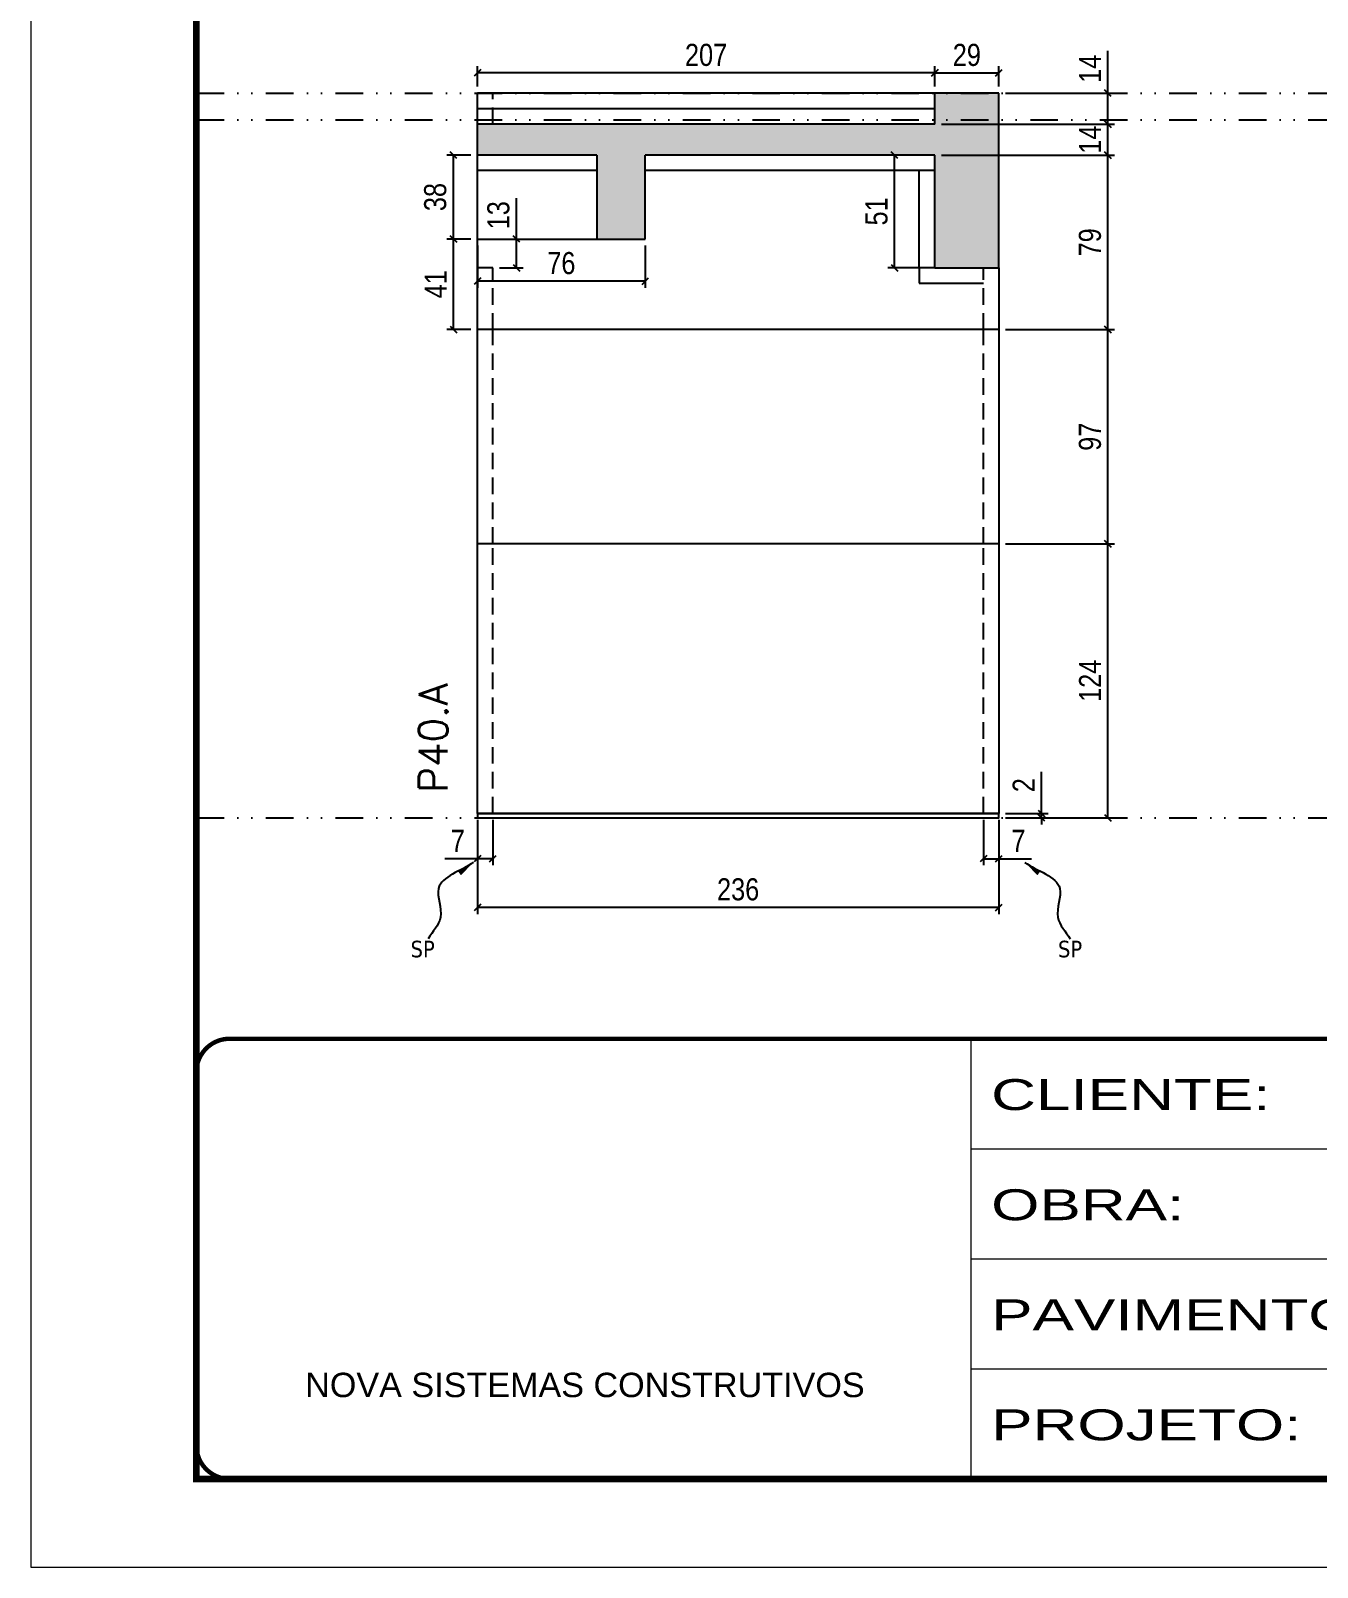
# Model space of a CAD drawing. Extents: x 14400 to 24104, y -21631 to 6985.
# Drawn here: x 19168 to 19751, y -4402 to -3707 of the extents above; entities that cross this region are included whole.
import ezdxf

# ---------------------------------------------------------------- set-up
doc = ezdxf.new("R2010")
doc.units = 0
for name, pattern in [('CONTINUO', [0]), ('DASHED', [0.75, 0.5, -0.25]), ('DIVIDE2', [0.625, 0.25, -0.125, 0, -0.125, 0, -0.125]), ('HIDDEN', [0.375, 0.25, -0.125])]:
    doc.linetypes.add(name, pattern=pattern)
for name, color, linetype in [('COTA', 241, 'Continuous'), ('Nível', 160, 'Continuous'), ('Painéis', 200, 'Continuous'), ('SARR_2.2x7', 40, 'Continuous'), ('texto', 7, 'Continuous')]:
    doc.layers.add(name, color=color, linetype=linetype)
for name, color, linetype, lineweight in [('Folhas', 255, 'Continuous', 9), ('SARRAFO DE PRESSAO', 251, 'DASHED', 9), ('Texto Seção', 7, 'Continuous', 15)]:
    doc.layers.add(name, color=color, linetype=linetype, lineweight=lineweight)
doc.styles.add('ARIAL', font='arial.ttf')
doc.styles.add('COTA TECNICA', font='techl___.ttf', dxfattribs={"height": 10})
doc.styles.add('COTA TECNICA-50', font='techl___.ttf', dxfattribs={"height": 10})
doc.styles.add('REGUA-120', font='ROMANS.shx', dxfattribs={"height": 15})
doc.styles.get("Standard").update_dxf_attribs({"font": 'arial.ttf'})
doc.styles.add('Tecnologia', font='')
doc.styles.get('Tecnologia').set_extended_font_data('Forgotten Futurist')
doc.dimstyles.new('COTA PAINEL-50', dxfattribs={"dimtxt": 10, "dimasz": 3, "dimexe": 3, "dimexo": 3, "dimgap": 3, "dimtad": 1, "dimdec": 1, "dimzin": 12, "dimdsep": 46, "dimtxsty": 'COTA TECNICA-50', "dimblk1": 'OBLIQUE', "dimblk2": 'OBLIQUE', "dimsah": 1, "dimcen": 0.9, "dimclrd": 4, "dimclre": 4, "dimclrt": 240, "dimadec": 1, "dimazin": 3, "dimtfac": 1, "dimtdec": 1, "dimtmove": 0, "dimatfit": 3, "dimfxl": 1, "dimtolj": 1, "dimtzin": 12, "dimarcsym": 0})
doc.dimstyles.new('PAINEL', dxfattribs={"dimtxt": 10, "dimasz": 3, "dimexe": 3, "dimexo": 3, "dimgap": 3, "dimtad": 1, "dimdec": 1, "dimzin": 12, "dimdsep": 46, "dimtxsty": 'COTA TECNICA', "dimblk1": 'OBLIQUE', "dimblk2": 'OBLIQUE', "dimsah": 1, "dimcen": 0.9, "dimclrd": 4, "dimclre": 4, "dimclrt": 240, "dimadec": 1, "dimazin": 3, "dimtfac": 1, "dimtdec": 1, "dimtmove": 0, "dimatfit": 3, "dimfxl": 1, "dimtolj": 1, "dimtzin": 12, "dimarcsym": 0})
doc.dimstyles.get("Standard").update_dxf_attribs({"dimtxt": 0.18, "dimasz": 0.18, "dimexe": 0.18, "dimexo": 0.0625, "dimgap": 0.09, "dimtad": 0, "dimtih": 1, "dimtoh": 1, "dimdec": 4, "dimzin": 0, "dimdsep": 46, "dimtxsty": 'Standard', "dimcen": 0.09, "dimadec": 0, "dimazin": 0, "dimtfac": 1, "dimtdec": 4, "dimtofl": 0, "dimtmove": 0, "dimatfit": 3, "dimfxl": 1, "dimtolj": 1, "dimtzin": 0, "dimarcsym": 0})

# ---------------------------------------------------------------- blocks, each defined once
blk = doc.blocks.new('9999999999')
at = {"color": 30, "linetype": 'CONTINUO'}
for p, q in [((98564.56, 34230.21), (98564.56, 34429.45)), ((98564.56, 34379.64), (99583.98, 34379.64)), ((98564.56, 34329.83), (99487.98, 34329.83)), ((98564.56, 34280.02), (99487.98, 34280.02))]:
    blk.add_line(p, q, dxfattribs=at)
at = {"color": 30, "linetype": 'CONTINUO', "const_width": 2}
blk.add_lwpolyline([(99583.98, 34230.21), (99583.98, 34414.45, 0.414214), (99568.98, 34429.45), (98228.98, 34429.45, 0.414214), (98213.98, 34414.45), (98213.98, 34245.21, 0.414214), (98228.98, 34230.21), (99583.98, 34230.21)], format="xyb", dxfattribs=at)
at = {"layer": 'Folhas'}
blk.add_lwpolyline([(98138.98, 34190.21), (99623.98, 34190.21), (99623.98, 35240.21), (98138.98, 35240.21)], close=True, dxfattribs=at)
at = {"layer": 'Folhas', "color": 30, "const_width": 3}
blk.add_lwpolyline([(98213.98, 34230.21), (99583.98, 34230.21), (99583.98, 35200.21), (98213.98, 35200.21)], close=True, dxfattribs=at)
at = {"color": 7, "linetype": 'Continuous', "ltscale": 5, "style": 'ARIAL'}
blk.add_text('NOVA SISTEMAS CONSTRUTIVOS', height=11.0592, dxfattribs=at).set_placement((98263.19, 34267.21))
at = {"layer": 'Folhas', "color": 7, "style": 'Tecnologia', "width": 1.5}
for s, p in [('CLIENTE:', (98573.65, 34397.17)), ('OBRA:', (98573.65, 34347.31)), ('PAVIMENTO:', (98573.65, 34297.5)), ('PROJETO:', (98573.65, 34247.69))]:
    blk.add_text(s, height=14, dxfattribs=at).set_placement(p)
blk = doc.blocks.new('_Oblique')
at = {"color": 0, "linetype": 'ByBlock', "lineweight": -2}
blk.add_line((-0.5, -0.5), (0.5, 0.5), dxfattribs=at)
blk = doc.blocks.new('*D2014')
at = {"layer": 'COTA', "color": 4, "lineweight": -2, "transparency": 16777216}
for p, q in [((19370.62, -4064.17), (19370.62, -4106.84)), ((19606.62, -4064.17), (19606.62, -4106.84)), ((19606.62, -4103.84), (19370.62, -4103.84))]:
    blk.add_line(p, q, dxfattribs=at)
at = {"layer": 'Defpoints', "color": 0, "transparency": 16777216}
for p in [(19370.62, -4061.17), (19606.62, -4061.17), (19370.62, -4103.84)]:
    blk.add_point(p, dxfattribs=at)
at = {"layer": 'COTA', "color": 4, "lineweight": -2, "transparency": 16777216, "xscale": 3, "yscale": 3, "zscale": 3, "rotation": 180}
blk.add_blockref('_Oblique', (19370.62, -4103.84), dxfattribs=at)
at = {"layer": 'COTA', "color": 4, "lineweight": -2, "transparency": 16777216, "xscale": 3, "yscale": 3, "zscale": 3}
blk.add_blockref('_Oblique', (19606.62, -4103.84), dxfattribs=at)
at = {"layer": 'COTA', "color": 240, "transparency": 16777216, "insert": (19488.62, -4095.62), "char_height": 10, "attachment_point": 5, "style": 'COTA TECNICA'}
blk.add_mtext('\\A1;236', dxfattribs=at)
blk = doc.blocks.new('*D2015')
at = {"layer": 'COTA', "color": 4, "lineweight": -2, "transparency": 16777216}
for p, q in [((19599.62, -4064.17), (19599.62, -4084.68)), ((19606.62, -4066.17), (19606.62, -4084.68)), ((19599.62, -4081.68), (19606.62, -4081.68)), ((19606.62, -4081.68), (19621.35, -4081.68))]:
    blk.add_line(p, q, dxfattribs=at)
at = {"layer": 'Defpoints', "color": 0, "transparency": 16777216}
for p in [(19599.62, -4061.17), (19606.62, -4063.17), (19606.62, -4081.68)]:
    blk.add_point(p, dxfattribs=at)
at = {"layer": 'COTA', "color": 4, "lineweight": -2, "transparency": 16777216, "xscale": 3, "yscale": 3, "zscale": 3, "rotation": 180}
blk.add_blockref('_Oblique', (19599.62, -4081.68), dxfattribs=at)
at = {"layer": 'COTA', "color": 4, "lineweight": -2, "transparency": 16777216, "xscale": 3, "yscale": 3, "zscale": 3}
blk.add_blockref('_Oblique', (19606.62, -4081.68), dxfattribs=at)
at = {"layer": 'COTA', "color": 240, "transparency": 16777216, "insert": (19615.48, -4073.6), "char_height": 10, "attachment_point": 5, "style": 'COTA TECNICA-50'}
blk.add_mtext('\\A1;7', dxfattribs=at)
blk = doc.blocks.new('*D2016')
at = {"layer": 'COTA', "color": 4, "lineweight": -2, "transparency": 16777216}
for p, q in [((19370.62, -4066.17), (19370.62, -4084.68)), ((19377.62, -4064.17), (19377.62, -4084.68)), ((19370.62, -4081.68), (19355.89, -4081.68)), ((19377.62, -4081.68), (19370.62, -4081.68))]:
    blk.add_line(p, q, dxfattribs=at)
at = {"layer": 'Defpoints', "color": 0, "transparency": 16777216}
for p in [(19377.62, -4061.17), (19370.62, -4063.17), (19370.62, -4081.68)]:
    blk.add_point(p, dxfattribs=at)
at = {"layer": 'COTA', "color": 4, "lineweight": -2, "transparency": 16777216, "xscale": 3, "yscale": 3, "zscale": 3, "rotation": 180}
blk.add_blockref('_Oblique', (19370.62, -4081.68), dxfattribs=at)
at = {"layer": 'COTA', "color": 4, "lineweight": -2, "transparency": 16777216, "xscale": 3, "yscale": 3, "zscale": 3}
blk.add_blockref('_Oblique', (19377.62, -4081.68), dxfattribs=at)
at = {"layer": 'COTA', "color": 240, "transparency": 16777216, "insert": (19361.75, -4073.6), "char_height": 10, "attachment_point": 5, "style": 'COTA TECNICA-50'}
blk.add_mtext('\\A1;7', dxfattribs=at)
blk = doc.blocks.new('*D2044')
at = {"layer": 'COTA', "color": 4, "linetype": 'ByBlock', "lineweight": -2, "transparency": 16777216}
for p, q in [((19609.62, -3939.17), (19658.98, -3939.17)), ((19655.98, -4063.17), (19655.98, -3939.17)), ((19609.62, -4063.17), (19658.98, -4063.17))]:
    blk.add_line(p, q, dxfattribs=at)
at = {"layer": 'Defpoints', "color": 0, "linetype": 'ByBlock', "transparency": 16777216}
for p in [(19606.62, -3939.17), (19655.98, -3939.17), (19606.62, -4063.17)]:
    blk.add_point(p, dxfattribs=at)
at = {"layer": 'COTA', "color": 4, "linetype": 'ByBlock', "lineweight": -2, "transparency": 16777216, "xscale": 3, "yscale": 3, "zscale": 3}
for p, rotation in [((19655.98, -3939.17), 90), ((19655.98, -4063.17), 270)]:
    blk.add_blockref('_Oblique', p, dxfattribs=dict(at, rotation=rotation))
at = {"layer": 'COTA', "color": 240, "linetype": 'ByBlock', "transparency": 16777216, "insert": (19647.91, -4001.17), "char_height": 10, "attachment_point": 5, "rotation": 90, "style": 'COTA TECNICA'}
blk.add_mtext('\\A1;124', dxfattribs=at)
blk = doc.blocks.new('*D2017')
at = {"layer": 'COTA', "color": 4, "lineweight": -2, "transparency": 16777216}
for p, q in [((19625.87, -4061.17), (19625.87, -4042.36)), ((19609.62, -4061.17), (19628.87, -4061.17)), ((19625.87, -4063.17), (19625.87, -4061.17)), ((19609.62, -4063.17), (19628.87, -4063.17)), ((19625.87, -4063.17), (19625.87, -4066.17))]:
    blk.add_line(p, q, dxfattribs=at)
at = {"layer": 'Defpoints', "color": 0, "transparency": 16777216}
for p in [(19606.62, -4061.17), (19606.62, -4063.17), (19625.87, -4063.17)]:
    blk.add_point(p, dxfattribs=at)
at = {"layer": 'COTA', "color": 4, "lineweight": -2, "transparency": 16777216, "xscale": 3, "yscale": 3, "zscale": 3}
for p, rotation in [((19625.87, -4061.17), 270), ((19625.87, -4063.17), 90)]:
    blk.add_blockref('_Oblique', p, dxfattribs=dict(at, rotation=rotation))
at = {"layer": 'COTA', "color": 240, "transparency": 16777216, "insert": (19617.87, -4048.42), "char_height": 10, "attachment_point": 5, "rotation": 90, "style": 'COTA TECNICA-50'}
blk.add_mtext('\\A1;2', dxfattribs=at)
blk = doc.blocks.new('*D2045')
at = {"layer": 'COTA', "color": 4, "linetype": 'ByBlock', "lineweight": -2, "transparency": 16777216}
for p, q in [((19609.62, -3939.17), (19658.98, -3939.17)), ((19655.98, -4063.17), (19655.98, -3939.17)), ((19609.62, -4063.17), (19658.98, -4063.17))]:
    blk.add_line(p, q, dxfattribs=at)
at = {"layer": 'Defpoints', "color": 0, "linetype": 'ByBlock', "transparency": 16777216}
for p in [(19606.62, -3939.17), (19655.98, -3939.17), (19606.62, -4063.17)]:
    blk.add_point(p, dxfattribs=at)
at = {"layer": 'COTA', "color": 4, "linetype": 'ByBlock', "lineweight": -2, "transparency": 16777216, "xscale": 3, "yscale": 3, "zscale": 3}
for p, rotation in [((19655.98, -3939.17), 90), ((19655.98, -4063.17), 270)]:
    blk.add_blockref('_Oblique', p, dxfattribs=dict(at, rotation=rotation))
at = {"layer": 'COTA', "color": 240, "linetype": 'ByBlock', "transparency": 16777216, "insert": (19647.91, -4001.17), "char_height": 10, "attachment_point": 5, "rotation": 90, "style": 'COTA TECNICA'}
blk.add_mtext('\\A1;124', dxfattribs=at)
blk = doc.blocks.new('*D2046')
at = {"layer": 'COTA', "color": 4, "lineweight": -2, "transparency": 16777216}
for p, q in [((19609.62, -3842.17), (19658.98, -3842.17)), ((19655.98, -3939.17), (19655.98, -3842.17)), ((19609.62, -3939.17), (19658.98, -3939.17))]:
    blk.add_line(p, q, dxfattribs=at)
at = {"layer": 'Defpoints', "color": 0, "transparency": 16777216}
for p in [(19606.62, -3842.17), (19655.98, -3842.17), (19606.62, -3939.17)]:
    blk.add_point(p, dxfattribs=at)
at = {"layer": 'COTA', "color": 4, "lineweight": -2, "transparency": 16777216, "xscale": 3, "yscale": 3, "zscale": 3}
for p, rotation in [((19655.98, -3842.17), 90), ((19655.98, -3939.17), 270)]:
    blk.add_blockref('_Oblique', p, dxfattribs=dict(at, rotation=rotation))
at = {"layer": 'COTA', "color": 240, "transparency": 16777216, "insert": (19647.88, -3890.67), "char_height": 10, "attachment_point": 5, "rotation": 90, "style": 'COTA TECNICA'}
blk.add_mtext('\\A1;97', dxfattribs=at)
blk = doc.blocks.new('*D2047')
at = {"layer": 'COTA', "color": 4, "lineweight": -2, "transparency": 16777216}
for p, q in [((19577.62, -3732.17), (19577.62, -3722.98)), ((19577.62, -3725.98), (19606.62, -3725.98)), ((19606.62, -3732.17), (19606.62, -3722.98))]:
    blk.add_line(p, q, dxfattribs=at)
at = {"layer": 'Defpoints', "color": 0, "transparency": 16777216}
for p in [(19606.62, -3725.98), (19577.62, -3735.17), (19606.62, -3735.17)]:
    blk.add_point(p, dxfattribs=at)
at = {"layer": 'COTA', "color": 4, "lineweight": -2, "transparency": 16777216, "xscale": 3, "yscale": 3, "zscale": 3, "rotation": 180}
blk.add_blockref('_Oblique', (19577.62, -3725.98), dxfattribs=at)
at = {"layer": 'COTA', "color": 4, "lineweight": -2, "transparency": 16777216, "xscale": 3, "yscale": 3, "zscale": 3}
blk.add_blockref('_Oblique', (19606.62, -3725.98), dxfattribs=at)
at = {"layer": 'COTA', "color": 240, "transparency": 16777216, "insert": (19592.12, -3717.89), "char_height": 10, "attachment_point": 5, "style": 'COTA TECNICA'}
blk.add_mtext('\\A1;29', dxfattribs=at)
blk = doc.blocks.new('*D2048')
at = {"layer": 'COTA', "color": 4, "lineweight": -2, "transparency": 16777216}
for p, q in [((19370.62, -3732.17), (19370.62, -3722.98)), ((19577.62, -3725.98), (19370.62, -3725.98)), ((19577.62, -3732.17), (19577.62, -3722.98))]:
    blk.add_line(p, q, dxfattribs=at)
at = {"layer": 'Defpoints', "color": 0, "transparency": 16777216}
for p in [(19370.62, -3725.98), (19370.62, -3735.17), (19577.62, -3735.17)]:
    blk.add_point(p, dxfattribs=at)
at = {"layer": 'COTA', "color": 4, "lineweight": -2, "transparency": 16777216, "xscale": 3, "yscale": 3, "zscale": 3, "rotation": 180}
blk.add_blockref('_Oblique', (19370.62, -3725.98), dxfattribs=at)
at = {"layer": 'COTA', "color": 4, "lineweight": -2, "transparency": 16777216, "xscale": 3, "yscale": 3, "zscale": 3}
blk.add_blockref('_Oblique', (19577.62, -3725.98), dxfattribs=at)
at = {"layer": 'COTA', "color": 240, "transparency": 16777216, "insert": (19474.12, -3717.88), "char_height": 10, "attachment_point": 5, "style": 'COTA TECNICA'}
blk.add_mtext('\\A1;207', dxfattribs=at)
blk = doc.blocks.new('*D2062')
at = {"layer": 'COTA', "color": 4, "lineweight": -2, "transparency": 16777216}
for p, q in [((19574.62, -3763.17), (19556.41, -3763.17)), ((19559.41, -3814.17), (19559.41, -3763.17)), ((19574.62, -3814.17), (19556.41, -3814.17))]:
    blk.add_line(p, q, dxfattribs=at)
at = {"layer": 'Defpoints', "color": 0, "transparency": 16777216}
for p in [(19559.41, -3763.17), (19577.62, -3763.17), (19577.62, -3814.17)]:
    blk.add_point(p, dxfattribs=at)
at = {"layer": 'COTA', "color": 4, "lineweight": -2, "transparency": 16777216, "xscale": 3, "yscale": 3, "zscale": 3}
for p, rotation in [((19559.41, -3763.17), 90), ((19559.41, -3814.17), 270)]:
    blk.add_blockref('_Oblique', p, dxfattribs=dict(at, rotation=rotation))
at = {"layer": 'COTA', "color": 240, "transparency": 16777216, "insert": (19551.3, -3788.67), "char_height": 10, "attachment_point": 5, "rotation": 90, "style": 'COTA TECNICA'}
blk.add_mtext('\\A1;51', dxfattribs=at)
blk = doc.blocks.new('*D2063')
at = {"layer": 'COTA', "color": 4, "lineweight": -2, "transparency": 16777216}
for p, q in [((19580.62, -3763.17), (19658.98, -3763.17)), ((19655.98, -3842.17), (19655.98, -3763.17)), ((19609.62, -3842.17), (19658.98, -3842.17))]:
    blk.add_line(p, q, dxfattribs=at)
at = {"layer": 'Defpoints', "color": 0, "transparency": 16777216}
for p in [(19577.62, -3763.17), (19655.98, -3763.17), (19606.62, -3842.17)]:
    blk.add_point(p, dxfattribs=at)
at = {"layer": 'COTA', "color": 4, "lineweight": -2, "transparency": 16777216, "xscale": 3, "yscale": 3, "zscale": 3}
for p, rotation in [((19655.98, -3763.17), 90), ((19655.98, -3842.17), 270)]:
    blk.add_blockref('_Oblique', p, dxfattribs=dict(at, rotation=rotation))
at = {"layer": 'COTA', "color": 240, "transparency": 16777216, "insert": (19647.88, -3802.67), "char_height": 10, "attachment_point": 5, "rotation": 90, "style": 'COTA TECNICA'}
blk.add_mtext('\\A1;79', dxfattribs=at)
blk = doc.blocks.new('*D2049')
at = {"layer": 'COTA', "color": 4, "lineweight": -2, "transparency": 16777216}
for p, q in [((19580.62, -3749.17), (19658.98, -3749.17)), ((19655.98, -3763.17), (19655.98, -3749.17)), ((19580.62, -3763.17), (19658.98, -3763.17))]:
    blk.add_line(p, q, dxfattribs=at)
at = {"layer": 'Defpoints', "color": 0, "transparency": 16777216}
for p in [(19577.62, -3749.17), (19655.98, -3749.17), (19577.62, -3763.17)]:
    blk.add_point(p, dxfattribs=at)
at = {"layer": 'COTA', "color": 4, "lineweight": -2, "transparency": 16777216, "xscale": 3, "yscale": 3, "zscale": 3}
for p, rotation in [((19655.98, -3749.17), 90), ((19655.98, -3763.17), 270)]:
    blk.add_blockref('_Oblique', p, dxfattribs=dict(at, rotation=rotation))
at = {"layer": 'COTA', "color": 240, "transparency": 16777216, "insert": (19647.91, -3756.17), "char_height": 10, "attachment_point": 5, "rotation": 90, "style": 'COTA TECNICA'}
blk.add_mtext('\\A1;14', dxfattribs=at)
blk = doc.blocks.new('*D2050')
at = {"layer": 'COTA', "color": 4, "lineweight": -2, "transparency": 16777216}
for p, q in [((19655.98, -3735.17), (19655.98, -3716.05)), ((19609.62, -3735.17), (19658.98, -3735.17)), ((19655.98, -3749.17), (19655.98, -3735.17)), ((19580.62, -3749.17), (19658.98, -3749.17))]:
    blk.add_line(p, q, dxfattribs=at)
at = {"layer": 'Defpoints', "color": 0, "transparency": 16777216}
for p in [(19606.62, -3735.17), (19655.98, -3735.17), (19577.62, -3749.17)]:
    blk.add_point(p, dxfattribs=at)
at = {"layer": 'COTA', "color": 4, "lineweight": -2, "transparency": 16777216, "xscale": 3, "yscale": 3, "zscale": 3}
for p, rotation in [((19655.98, -3735.17), 90), ((19655.98, -3749.17), 270)]:
    blk.add_blockref('_Oblique', p, dxfattribs=dict(at, rotation=rotation))
at = {"layer": 'COTA', "color": 240, "transparency": 16777216, "insert": (19647.91, -3724.11), "char_height": 10, "attachment_point": 5, "rotation": 90, "style": 'COTA TECNICA'}
blk.add_mtext('\\A1;14', dxfattribs=at)
blk = doc.blocks.new('*D2064')
at = {"layer": 'COTA', "color": 4, "lineweight": -2, "transparency": 16777216}
for p, q in [((19367.62, -3801.17), (19356.81, -3801.17)), ((19359.81, -3842.17), (19359.81, -3801.17)), ((19367.62, -3842.17), (19356.81, -3842.17))]:
    blk.add_line(p, q, dxfattribs=at)
at = {"layer": 'Defpoints', "color": 0, "transparency": 16777216}
for p in [(19359.81, -3801.17), (19370.62, -3801.17), (19370.62, -3842.17)]:
    blk.add_point(p, dxfattribs=at)
at = {"layer": 'COTA', "color": 4, "lineweight": -2, "transparency": 16777216, "xscale": 3, "yscale": 3, "zscale": 3}
for p, rotation in [((19359.81, -3801.17), 90), ((19359.81, -3842.17), 270)]:
    blk.add_blockref('_Oblique', p, dxfattribs=dict(at, rotation=rotation))
at = {"layer": 'COTA', "color": 240, "transparency": 16777216, "insert": (19351.74, -3821.67), "char_height": 10, "attachment_point": 5, "rotation": 90, "style": 'COTA TECNICA'}
blk.add_mtext('\\A1;41', dxfattribs=at)
blk = doc.blocks.new('*D2065')
at = {"layer": 'COTA', "color": 4, "lineweight": -2, "transparency": 16777216}
for p, q in [((19367.62, -3763.17), (19356.81, -3763.17)), ((19359.81, -3801.17), (19359.81, -3763.17)), ((19367.62, -3801.17), (19356.81, -3801.17))]:
    blk.add_line(p, q, dxfattribs=at)
at = {"layer": 'Defpoints', "color": 0, "transparency": 16777216}
for p in [(19359.81, -3763.17), (19370.62, -3763.17), (19370.62, -3801.17)]:
    blk.add_point(p, dxfattribs=at)
at = {"layer": 'COTA', "color": 4, "lineweight": -2, "transparency": 16777216, "xscale": 3, "yscale": 3, "zscale": 3}
for p, rotation in [((19359.81, -3763.17), 90), ((19359.81, -3801.17), 270)]:
    blk.add_blockref('_Oblique', p, dxfattribs=dict(at, rotation=rotation))
at = {"layer": 'COTA', "color": 240, "transparency": 16777216, "insert": (19351.57, -3782.17), "char_height": 10, "attachment_point": 5, "rotation": 90, "style": 'COTA TECNICA'}
blk.add_mtext('\\A1;38', dxfattribs=at)
blk = doc.blocks.new('*D2066')
at = {"layer": 'COTA', "color": 4, "lineweight": -2, "transparency": 16777216}
for p, q in [((19370.62, -3804.17), (19370.62, -3823.24)), ((19446.62, -3804.17), (19446.62, -3823.24)), ((19446.62, -3820.24), (19370.62, -3820.24))]:
    blk.add_line(p, q, dxfattribs=at)
at = {"layer": 'Defpoints', "color": 0, "transparency": 16777216}
for p in [(19370.62, -3801.17), (19446.62, -3801.17), (19370.62, -3820.24)]:
    blk.add_point(p, dxfattribs=at)
at = {"layer": 'COTA', "color": 4, "lineweight": -2, "transparency": 16777216, "xscale": 3, "yscale": 3, "zscale": 3, "rotation": 180}
blk.add_blockref('_Oblique', (19370.62, -3820.24), dxfattribs=at)
at = {"layer": 'COTA', "color": 4, "lineweight": -2, "transparency": 16777216, "xscale": 3, "yscale": 3, "zscale": 3}
blk.add_blockref('_Oblique', (19446.62, -3820.24), dxfattribs=at)
at = {"layer": 'COTA', "color": 240, "transparency": 16777216, "insert": (19408.62, -3812.14), "char_height": 10, "attachment_point": 5, "style": 'COTA TECNICA'}
blk.add_mtext('\\A1;76', dxfattribs=at)
blk = doc.blocks.new('*D2067')
at = {"layer": 'COTA', "color": 4, "lineweight": -2, "transparency": 16777216}
for p, q in [((19388.37, -3801.17), (19388.37, -3782.65)), ((19380.62, -3801.17), (19391.37, -3801.17)), ((19388.37, -3814.17), (19388.37, -3801.17)), ((19380.62, -3814.17), (19391.37, -3814.17))]:
    blk.add_line(p, q, dxfattribs=at)
at = {"layer": 'Defpoints', "color": 0, "transparency": 16777216}
for p in [(19377.62, -3801.17), (19388.37, -3801.17), (19377.62, -3814.17)]:
    blk.add_point(p, dxfattribs=at)
at = {"layer": 'COTA', "color": 4, "lineweight": -2, "transparency": 16777216, "xscale": 3, "yscale": 3, "zscale": 3}
for p, rotation in [((19388.37, -3801.17), 90), ((19388.37, -3814.17), 270)]:
    blk.add_blockref('_Oblique', p, dxfattribs=dict(at, rotation=rotation))
at = {"layer": 'COTA', "color": 240, "transparency": 16777216, "insert": (19380.15, -3790.41), "char_height": 10, "attachment_point": 5, "rotation": 90, "style": 'COTA TECNICA'}
blk.add_mtext('\\A1;13', dxfattribs=at)

msp = doc.modelspace()

# ---------------------------------------------------------------- hatches: boundary and pattern name
at = {"layer": 'COTA'}
h = msp.add_hatch(dxfattribs=at)
h.set_pattern_fill('AR-CONC', color=256, scale=0.03)
h.set_pattern_definition([(50, (3170, 1150.575), (5.4655401, -0.4781726), [0.5715, -6.2865]), (355, (3170, 1150.575), (-1.0573026, 5.7317054), [0.4572, -5.0292175]), (100.451445, (3170.4555, 1150.535), (4.4082374, 5.2535326), [0.4857003, -5.3427073]), (46.1842, (3170, 1152.099), (8.1323712, -1.2612698), [0.85725, -9.42975]), (96.63556, (3170.678, 1151.994), (7.122124, 7.4227837), [0.7285507, -8.0140682]), (351.18415, (3170, 1152.099), (7.122124, 7.4227837), [0.685799, -7.543792]), (21, (3170.762, 1151.718), (4.5484317, -3.067956), [0.5715, -6.2865]), (326, (3170.762, 1151.718), (1.8540609, 5.525639), [0.4572, -5.0292]), (71.451445, (3171.141, 1151.4624), (6.4024926, 2.457683), [0.4857003, -5.3426981]), (37.5, (3170, 1150.5751), (0.0926581, 2.53665117), [0, -4.96824, 0, -5.1054, 0, -5.04825]), (7.5, (3170, 1150.575), (2.00458988, 3.00541724), [0, -2.91084, 0, -4.85394, 0, -1.92405]), (327.5, (3168.3007, 1150.5751), (4.06771786, -0.17186232), [0, -1.905, 0, -5.9436, 0, -7.8867]), (317.5, (3167.5387, 1150.575), (4.44387544, 0.7627947), [0, -2.4765, 0, -3.94716, 0, -5.6007])])
h.paths.add_polyline_path([(19606.62, -3747.17), (19577.62, -3747.17), (19577.62, -3749.17), (19370.62, -3749.17), (19370.62, -3763.17), (19424.62, -3763.17), (19424.62, -3801.17), (19446.62, -3801.17), (19446.62, -3763.17), (19577.62, -3763.17), (19577.62, -3814.17), (19606.62, -3814.17)])
h.paths.add_polyline_path([(19577.62, -3735.17), (19577.62, -3747.17), (19606.62, -3747.17), (19606.62, -3735.17)])

# ---------------------------------------------------------------- linework, layer by layer
for p, q in [((19606.62, -3735.17), (19577.62, -3735.17)), ((19606.62, -3814.17), (19606.62, -3735.17)), ((19370.62, -3763.17), (19370.62, -3749.17)), ((19377.62, -3814.17), (19370.62, -3814.17)), ((19577.62, -3814.17), (19570.62, -3814.17)), ((19570.62, -3814.17), (19570.62, -3821.17))]:
    msp.add_line(p, q, dxfattribs=at)
at = {"layer": 'Nível', "color": 4, "linetype": 'DIVIDE2', "ltscale": 50}
for p, q in [((19243.47, -3735.17), (20613.47, -3735.17)), ((19243.47, -3747.17), (20613.47, -3747.17)), ((19243.47, -4063.17), (20613.47, -4063.17)), ((19243.47, -4063.17), (20613.47, -4063.17))]:
    msp.add_line(p, q, dxfattribs=at)
at = {"layer": 'Painéis'}
for p, q in [((19577.62, -3735.17), (19370.62, -3735.17)), ((19370.62, -3749.17), (19370.62, -3735.17)), ((19577.62, -3749.17), (19577.62, -3735.17)), ((19577.62, -3749.17), (19370.62, -3749.17)), ((19370.62, -4061.17), (19370.62, -3763.17)), ((19424.62, -3763.17), (19370.62, -3763.17)), ((19424.62, -3763.17), (19424.62, -3801.17)), ((19577.62, -3763.17), (19446.62, -3763.17)), ((19446.62, -3801.17), (19446.62, -3763.17)), ((19577.62, -3814.17), (19577.62, -3763.17)), ((19370.62, -3801.17), (19446.62, -3801.17)), ((19577.62, -3814.17), (19606.62, -3814.17)), ((19606.62, -3814.17), (19606.62, -4061.17)), ((19606.62, -3842.17), (19370.62, -3842.17)), ((19606.62, -3939.17), (19370.62, -3939.17)), ((19370.62, -4061.17), (19606.62, -4061.17))]:
    msp.add_line(p, q, dxfattribs=at)
msp.add_lwpolyline([(19606.62, -4061.17), (19370.62, -4061.17), (19370.62, -4063.17), (19606.62, -4063.17)], close=True, dxfattribs=at)
at = {"layer": 'SARR_2.2x7', "linetype": 'HIDDEN', "ltscale": 30}
for p, q in [((19377.62, -3749.17), (19377.62, -3735.17)), ((19377.62, -3842.17), (19377.62, -3814.17)), ((19599.62, -3842.17), (19599.62, -3814.17)), ((19377.62, -3939.17), (19377.62, -3842.17)), ((19599.62, -3939.17), (19599.62, -3842.17)), ((19377.62, -4061.17), (19377.62, -3939.17)), ((19599.62, -4061.17), (19599.62, -3939.17))]:
    msp.add_line(p, q, dxfattribs=at)
at = {"layer": 'SARR_2.2x7'}
for p, q in [((19577.62, -3742.17), (19370.62, -3742.17)), ((19424.62, -3770.17), (19370.62, -3770.17)), ((19577.62, -3770.17), (19446.62, -3770.17)), ((19570.62, -3814.17), (19570.62, -3770.17)), ((19570.62, -3821.17), (19599.62, -3821.17))]:
    msp.add_line(p, q, dxfattribs=at)

# ---------------------------------------------------------------- block references
at = {"layer": 'SARRAFO DE PRESSAO', "color": 6, "linetype": 'ByBlock'}
msp.add_blockref('9999999999', (-78970.51, -38592.65), dxfattribs=at)

# ---------------------------------------------------------------- texts
at = {"layer": 'texto', "color": 0, "char_height": 7.5, "attachment_point": 5}
for insert in [(19345.84, -4122.66), (19638.86, -4122.66)]:
    msp.add_mtext('{\\fTahoma|b0|i0|c0|p34;\\C4;SP}', dxfattribs=dict(at, insert=insert))
at = {"layer": 'Texto Seção', "insert": (19357.15, -4051.91), "char_height": 13, "width": 285.3299, "attachment_point": 7, "rotation": 90, "style": 'REGUA-120'}
msp.add_mtext('\\pt26;P40.A', dxfattribs=at)

# ---------------------------------------------------------------- dimensions: what is measured, and where the dimension line sits
at = {"layer": 'COTA'}
for base, p1, p2, angle, dimstyle, picture, middle in [((19370.62, -3725.98), (19577.62, -3735.17), (19370.62, -3735.17), 180, 'PAINEL', '*D2048', (19474.12, -3717.88)), ((19606.62, -3725.98), (19577.62, -3735.17), (19606.62, -3735.17), 180, 'PAINEL', '*D2047', (19592.12, -3717.89)), ((19655.98, -3735.17), (19577.62, -3749.17), (19606.62, -3735.17), 90, 'PAINEL', '*D2050', (19647.91, -3724.11)), ((19559.41, -3763.17), (19577.62, -3814.17), (19577.62, -3763.17), 90, 'PAINEL', '*D2062', (19551.3, -3788.67)), ((19655.98, -3763.17), (19606.62, -3842.17), (19577.62, -3763.17), 90, 'PAINEL', '*D2063', (19647.88, -3802.67)), ((19388.37, -3801.17), (19377.62, -3814.17), (19377.62, -3801.17), 90, 'PAINEL', '*D2067', (19380.15, -3790.41)), ((19359.81, -3801.17), (19370.62, -3842.17), (19370.62, -3801.17), 90, 'PAINEL', '*D2064', (19351.74, -3821.67)), ((19655.98, -3842.17), (19606.62, -3939.17), (19606.62, -3842.17), 90, 'PAINEL', '*D2046', (19647.88, -3890.67)), ((19370.62, -4081.68), (19377.62, -4061.17), (19370.62, -4063.17), 180, 'COTA PAINEL-50', '*D2016', (19361.75, -4073.6))]:
    dim = msp.add_linear_dim(base=base, p1=p1, p2=p2, angle=angle, dimstyle=dimstyle, dxfattribs=at)
    dim.commit()
    dim.dimension.update_dxf_attribs({"geometry": picture, "text_midpoint": middle})
for base, p1, p2, dimstyle, picture, middle in [((19655.98, -3749.17), (19577.62, -3763.17), (19577.62, -3749.17), 'PAINEL', '*D2049', (19655.98, -3756.17)), ((19625.87, -4063.17), (19606.62, -4061.17), (19606.62, -4063.17), 'COTA PAINEL-50', '*D2017', (19625.87, -4048.42))]:
    dim = msp.add_linear_dim(base=base, p1=p1, p2=p2, angle=90, dimstyle=dimstyle, dxfattribs=at)
    dim.commit()
    dim.dimension.update_dxf_attribs({"geometry": picture, "text_midpoint": middle, "dimtype": 160})
for base, p1, p2, angle, override, picture, middle in [((19359.81, -3763.17), (19370.62, -3801.17), (19370.62, -3763.17), 90, {"dimtmove": 1}, '*D2065', (19351.57, -3782.17)), ((19370.62, -4103.84), (19606.62, -4061.17), (19370.62, -4061.17), 180, {"dimarcsym": 2}, '*D2014', (19488.62, -4095.62))]:
    dim = msp.add_linear_dim(base=base, p1=p1, p2=p2, angle=angle, dimstyle='PAINEL', override=override, dxfattribs=at)
    dim.commit()
    dim.dimension.update_dxf_attribs({"geometry": picture, "text_midpoint": middle})
for base, p1, p2, dimstyle, picture, middle in [((19370.62, -3820.24), (19446.62, -3801.17), (19370.62, -3801.17), 'PAINEL', '*D2066', (19408.62, -3812.14)), ((19606.62, -4081.68), (19599.62, -4061.17), (19606.62, -4063.17), 'COTA PAINEL-50', '*D2015', (19615.48, -4073.6))]:
    dim = msp.add_linear_dim(base=base, p1=p1, p2=p2, dimstyle=dimstyle, dxfattribs=at)
    dim.commit()
    dim.dimension.update_dxf_attribs({"geometry": picture, "text_midpoint": middle})
at = {"layer": 'COTA', "linetype": 'ByBlock'}
for picture in ['*D2044', '*D2045']:
    dim = msp.add_aligned_dim(p1=(19606.62, -4063.17), p2=(19606.62, -3939.17), distance=-49.37, dimstyle='PAINEL', dxfattribs=at)
    dim.commit()
    dim.dimension.update_dxf_attribs({"geometry": picture, "text_midpoint": (19647.91, -4001.17)})

# ---------------------------------------------------------------- leaders
at = {"layer": 'COTA', "path_type": 1}
for points in [[(19368.79, -4083.35), (19353, -4095.18), (19353.93, -4108.19), (19348.37, -4117.97)], [(19618.45, -4083.35), (19634.23, -4095.18), (19633.31, -4108.19), (19638.86, -4117.97)]]:
    msp.add_leader(points, dimstyle='Standard', override={"dimasz": 8}, dxfattribs=at)

doc.saveas('drawing.dxf')
